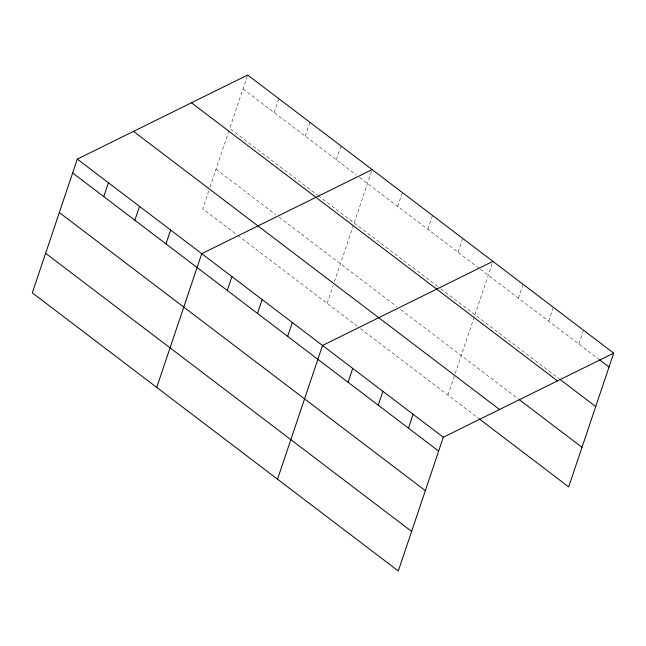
<?xml version="1.0" encoding="UTF-8"?>
<svg xmlns="http://www.w3.org/2000/svg" width="646" height="646" viewBox="0 0 646 646"><rect width="100%" height="100%" fill="white"/><g stroke="black" fill="none" stroke-linecap="round" stroke-linejoin="round"><path stroke-width="0.48" stroke-dasharray="3.23 2.42" d="M208.715 190.869L202.691 208.763L236.993 234.829M209.982 187.098L229.08 130.339M247.386 75.953L229.718 128.441L317.469 195.124M274.146 112.525L278.806 98.668M305.251 136.161L309.918 122.312M336.364 159.804L341.023 145.948M327.126 303.329L333.15 285.427M334.418 281.664L371.83 170.512M397.67 206.389L402.329 192.532M427.862 229.338L432.529 215.481M458.062 252.287L462.722 238.431M447.912 395.11L454.889 374.389M455.204 373.445L474.301 316.685M474.939 314.788L492.922 261.372M518.447 298.177L523.115 284.321M548.648 321.119L553.307 307.262M578.84 344.068L583.508 330.211M243.033 88.882L356.309 174.961M359.499 177.384L479.518 268.591M480.309 269.188L598.705 359.16M318.268 195.73L437.592 286.412M440.774 288.827L559.17 378.798M216.006 169.204L275.834 214.666M279.024 217.088L396.862 306.64M400.835 309.66L518.439 399.026M237.785 235.435L357.327 326.27M360.5 328.685L478.105 418.051"/><path stroke-width="0.97" d="M77.31 159.11L32.3 292.848L398.307 570.975L443.309 437.237L613.7 353.152L247.693 75.025L77.31 159.11L443.309 437.237M103.756 196.602L108.415 182.753M134.869 220.246L139.528 206.389M165.974 243.889L170.641 230.033M156.744 387.406L201.746 253.676L372.136 169.591M227.279 290.474L231.946 276.617M257.479 313.423L262.139 299.566M287.672 336.364L292.331 322.507M277.522 479.195L322.532 345.457L492.922 261.372M348.065 382.254L352.724 368.398M378.257 405.204L382.916 391.347M408.45 428.153L413.117 414.296M613.7 353.152L568.69 486.89L478.904 418.656M599.504 359.765L609.041 367.009M559.969 379.396L595.725 406.568M191.466 102.771L557.474 380.906M519.231 399.632L582.006 447.331M133.536 131.364L499.536 409.491M72.643 172.966L438.65 451.094M59.327 212.526L425.334 490.653M45.616 253.28L411.615 531.416"/></g></svg>
